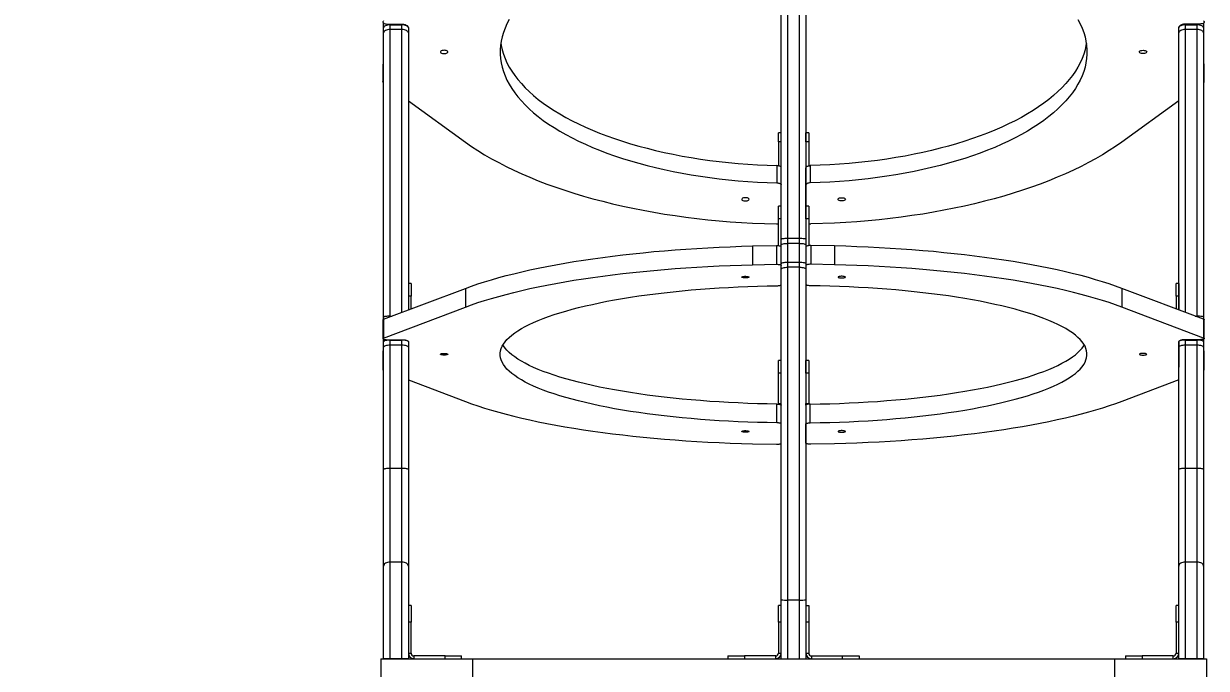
# Model space of a CAD drawing. Header units: millimetres. Extents: x -5113 to 4941, y -5860 to 4000.
# Drawn here: x 52 to 1341, y 920 to 1623 of the extents above; entities that cross this region are included whole.
import ezdxf

# ---------------------------------------------------------------- set-up
doc = ezdxf.new("R2010")
doc.units = ezdxf.units.MM
for name, color, linetype in [('DIKOM_ОБЪЕКТ', 7, 'Continuous'), ('DIKOM_РАЗМЕР_ЗОНА', 7, 'Continuous'), ('DIKOM_РАЗМЕР_ОБЪЕКТА', 7, 'Continuous')]:
    doc.layers.add(name, color=color, linetype=linetype)
doc.styles.add('style1', font='arial.ttf', dxfattribs={"width": 0.8})
doc.dimstyles.new('1-50', dxfattribs={"dimtxt": 300, "dimasz": 200, "dimexe": 100, "dimexo": 0, "dimgap": 100, "dimtad": 1, "dimtxsty": 'style1', "dimcen": 200, "dimclrd": 7, "dimclre": 7, "dimclrt": 7, "dimadec": 1, "dimazin": 2, "dimtfac": 1, "dimtmove": 0, "dimatfit": 2, "dimfxl": 0, "dimlwd": 25, "dimlwe": 18, "dimarcsym": 0})

# ---------------------------------------------------------------- blocks, each defined once
blk = doc.blocks.new('*D9')
at = {"layer": 'Defpoints', "color": 0, "transparency": 16777216}
for p in [(-4056.8, 2510.4), (891, 2510.4), (-196, -2600)]:
    blk.add_point(p, dxfattribs=at)
at = {"layer": 'DIKOM_РАЗМЕР_ОБЪЕКТА', "color": 7, "lineweight": 18, "transparency": 16777216}
for p, q in [((891, 2510.4), (-4156.8, 2510.4)), ((-196, -2600), (-4156.8, -2600))]:
    blk.add_line(p, q, dxfattribs=at)
at = {"layer": 'DIKOM_РАЗМЕР_ОБЪЕКТА', "color": 7, "lineweight": 25, "transparency": 16777216}
blk.add_line((-4056.8, -2400), (-4056.8, 2310.4), dxfattribs=at)
at = {"layer": 'DIKOM_РАЗМЕР_ОБЪЕКТА', "color": 7, "transparency": 16777216}
for points in [[(-4090.1, 2310.4), (-4023.4, 2310.4), (-4056.8, 2510.4)], [(-4090.1, -2400), (-4023.4, -2400), (-4056.8, -2600)]]:
    blk.add_solid(points, dxfattribs=at)
at = {"layer": 'DIKOM_РАЗМЕР_ОБЪЕКТА', "color": 7, "transparency": 16777216, "insert": (-4309.9, -44.8), "char_height": 300, "attachment_point": 5, "rotation": 90, "style": 'style1'}
blk.add_mtext('5100', dxfattribs=at)
blk = doc.blocks.new('*D12')
at = {"layer": 'Defpoints', "color": 0, "transparency": 16777216}
for p in [(-4663.5, 4000), (858, 4000), (-70.3, -4600)]:
    blk.add_point(p, dxfattribs=at)
at = {"layer": 'DIKOM_РАЗМЕР_ЗОНА', "color": 7, "lineweight": 18, "transparency": 16777216}
for p, q in [((858, 4000), (-4763.5, 4000)), ((-70.3, -4600), (-4763.5, -4600))]:
    blk.add_line(p, q, dxfattribs=at)
at = {"layer": 'DIKOM_РАЗМЕР_ЗОНА', "color": 7, "lineweight": 25, "transparency": 16777216}
blk.add_line((-4663.5, -4400), (-4663.5, 3800), dxfattribs=at)
at = {"layer": 'DIKOM_РАЗМЕР_ЗОНА', "color": 7, "transparency": 16777216}
for points in [[(-4696.8, 3800), (-4630.1, 3800), (-4663.5, 4000)], [(-4696.8, -4400), (-4630.1, -4400), (-4663.5, -4600)]]:
    blk.add_solid(points, dxfattribs=at)
at = {"layer": 'DIKOM_РАЗМЕР_ЗОНА', "color": 7, "transparency": 16777216, "insert": (-4916.6, -300), "char_height": 300, "attachment_point": 5, "rotation": 90, "style": 'style1'}
blk.add_mtext('8600', dxfattribs=at)

msp = doc.modelspace()

# ---------------------------------------------------------------- linework, layer by layer
at = {"layer": 'DIKOM_ОБЪЕКТ', "color": 7, "linetype": 'Continuous', "lineweight": 15}
for p, q in [((884.454, 1779.555), (884.454, 1389.292)), ((897.454, 1389.292), (897.454, 1779.555)), ((877.454, 1388.311), (877.454, 1775.842)), ((904.454, 1775.842), (904.454, 1388.311)), ((443.975, 1618.873), (443.975, 1623.968)), ((443.975, 1613.354), (443.975, 1618.873)), ((443.975, 1303.049), (443.975, 1613.354)), ((448.186, 1622.938), (462.975, 1622.938)), ((450.975, 1622.938), (450.975, 1622.003)), ((450.975, 1622.003), (450.975, 1616.929)), ((450.975, 1622.003), (463.975, 1622.003)), ((450.975, 1616.929), (450.975, 1304.19)), ((463.975, 1616.929), (450.975, 1616.929)), ((463.975, 1622.003), (463.975, 1622.91)), ((463.975, 1616.929), (463.975, 1622.003)), ((463.975, 1308.317), (463.975, 1616.929)), ((470.975, 1618.954), (470.975, 1619.362)), ((470.975, 1618.918), (470.975, 1618.873)), ((470.975, 1618.873), (470.975, 1613.354)), ((470.975, 1613.354), (470.975, 1310.968)), ((1310.934, 1618.873), (1310.934, 1619.401)), ((1310.934, 1565.699), (1310.934, 1619.362)), ((1310.934, 1613.354), (1310.934, 1618.873)), ((1310.934, 1310.967), (1310.934, 1613.354)), ((1317.934, 1622.91), (1317.934, 1622.003)), ((1317.934, 1622.003), (1317.934, 1616.929)), ((1317.934, 1622.003), (1330.934, 1622.003)), ((1330.934, 1616.929), (1317.934, 1616.929)), ((1317.934, 1616.929), (1317.934, 1308.317)), ((1333.722, 1622.938), (1318.934, 1622.938)), ((1330.934, 1622.003), (1330.934, 1622.938)), ((1330.934, 1616.929), (1330.934, 1622.003)), ((1330.934, 1304.19), (1330.934, 1616.929)), ((1337.934, 1623.969), (1337.934, 1618.873)), ((1337.934, 1618.873), (1337.934, 1613.354)), ((1337.934, 1613.354), (1337.934, 1303.049)), ((443.186, 1578.669), (443.186, 1559.886)), ((1338.723, 1559.886), (1338.723, 1578.669)), ((470.975, 1539.149), (533.232, 1494.114)), ((1310.934, 1539.15), (1248.676, 1494.114)), ((877.454, 1504.235), (874.454, 1504.235)), ((874.454, 1494.284), (874.454, 1504.235)), ((907.454, 1504.235), (904.454, 1504.235)), ((904.454, 1494.284), (904.454, 1504.235)), ((907.454, 1504.235), (907.454, 1494.284)), ((874.454, 1494.284), (874.454, 1468.267)), ((877.454, 1494.284), (874.454, 1494.284)), ((907.454, 1494.284), (904.454, 1494.284)), ((904.454, 1494.284), (904.454, 1466.218)), ((907.454, 1494.284), (907.454, 1468.267)), ((872.741, 1468.45), (872.741, 1449.667)), ((904.454, 1447.434), (904.454, 1466.218)), ((909.168, 1468.45), (909.168, 1449.667)), ((904.454, 1424.109), (904.454, 1447.434)), ((877.454, 1424.109), (874.454, 1424.109)), ((874.454, 1410.322), (874.454, 1424.109)), ((907.454, 1424.109), (904.454, 1424.109)), ((904.454, 1410.322), (904.454, 1424.109)), ((907.454, 1424.109), (907.454, 1410.322)), ((846.309, 1405.777), (872.231, 1404.9)), ((874.454, 1381.137), (874.454, 1410.322)), ((877.454, 1410.322), (874.454, 1410.322)), ((907.454, 1410.322), (904.454, 1410.322)), ((904.454, 1410.322), (904.454, 1380.065)), ((907.454, 1410.322), (907.454, 1381.137)), ((935.6, 1405.777), (909.677, 1404.9)), ((846.309, 1380.775), (872.231, 1381.234)), ((846.309, 1380.775), (846.309, 1360.358)), ((872.231, 1381.234), (872.231, 1360.817)), ((877.454, 1382.021), (877.454, 1388.311)), ((877.454, 1361.434), (877.454, 1382.021)), ((884.454, 1389.292), (884.454, 1383.66)), ((884.454, 1389.292), (897.454, 1389.292)), ((884.454, 1383.66), (884.454, 1363.072)), ((897.454, 1383.66), (884.454, 1383.66)), ((897.454, 1383.66), (897.454, 1389.292)), ((897.454, 1363.072), (897.454, 1383.66)), ((904.454, 1388.311), (904.454, 1382.021)), ((904.454, 1382.021), (904.454, 1361.434)), ((904.454, 1380.065), (904.454, 1359.648)), ((909.677, 1381.234), (909.677, 1360.817)), ((935.6, 1380.775), (909.677, 1381.234)), ((935.6, 1380.775), (935.6, 1360.358)), ((846.309, 1360.358), (872.231, 1360.817)), ((877.454, 1355.288), (877.454, 1361.434)), ((877.454, 994.744), (877.454, 1355.288)), ((884.454, 1363.072), (884.454, 1357.568)), ((884.454, 1363.072), (897.454, 1363.072)), ((884.454, 1357.568), (884.454, 994.483)), ((897.454, 1357.568), (884.454, 1357.568)), ((897.454, 1357.568), (897.454, 1363.072)), ((897.454, 994.483), (897.454, 1357.568)), ((904.454, 1361.434), (904.454, 1355.288)), ((904.454, 1359.648), (904.454, 1338.555)), ((904.454, 1355.288), (904.454, 994.744)), ((935.6, 1360.358), (909.677, 1360.817)), ((443.993, 1300.752), (533.232, 1334.539)), ((473.975, 1339.917), (470.975, 1339.917)), ((473.975, 1339.917), (473.975, 1326.13)), ((533.232, 1334.539), (533.232, 1314.122)), ((1248.676, 1334.539), (1248.676, 1314.122)), ((1337.915, 1300.752), (1248.676, 1334.539)), ((1310.934, 1339.917), (1307.934, 1339.917)), ((1307.934, 1326.13), (1307.934, 1339.917)), ((1310.934, 1339.917), (1310.934, 1326.13)), ((473.975, 1326.13), (470.975, 1326.13)), ((473.975, 1312.103), (473.975, 1326.13)), ((1310.934, 1326.13), (1307.934, 1326.13)), ((1307.934, 1326.13), (1307.934, 1312.103)), ((1310.934, 1326.13), (1310.934, 1310.968)), ((443.975, 1300.745), (443.975, 1303.049)), ((443.993, 1280.335), (533.232, 1314.122)), ((450.975, 1304.19), (450.975, 1303.395)), ((450.975, 1304.19), (453.075, 1304.19)), ((1337.915, 1280.335), (1248.676, 1314.122)), ((1328.833, 1304.19), (1330.934, 1304.19)), ((1330.934, 1303.395), (1330.934, 1304.19)), ((1337.934, 1303.049), (1337.934, 1300.745)), ((443.186, 1300.114), (443.186, 1279.697)), ((443.993, 1300.752), (443.993, 1280.335)), ((1337.915, 1300.752), (1337.915, 1280.335)), ((1338.723, 1279.697), (1338.723, 1300.114)), ((443.975, 1276.38), (443.975, 1279.066)), ((448.186, 1278.527), (462.975, 1278.527)), ((450.975, 1278.527), (450.975, 1278.019)), ((450.975, 1278.019), (450.975, 1272.443)), ((450.975, 1278.019), (463.975, 1278.019)), ((463.975, 1278.019), (463.975, 1278.513)), ((463.975, 1272.443), (463.975, 1278.019)), ((470.975, 1276.655), (470.975, 1276.442)), ((1310.934, 1276.38), (1310.934, 1276.676)), ((1310.934, 1276.655), (1310.934, 1248.568)), ((1317.934, 1278.513), (1317.934, 1278.019)), ((1317.934, 1278.019), (1317.934, 1272.443)), ((1317.934, 1278.019), (1330.934, 1278.019)), ((1333.722, 1278.527), (1318.934, 1278.527)), ((1330.934, 1278.019), (1330.934, 1278.527)), ((1330.934, 1272.443), (1330.934, 1278.019)), ((1337.934, 1279.067), (1337.934, 1276.38)), ((443.186, 1265.942), (443.186, 1245.526)), ((443.975, 1270.316), (443.975, 1276.38)), ((443.975, 1136.97), (443.975, 1270.316)), ((450.975, 1272.443), (450.975, 1138.051)), ((463.975, 1272.443), (450.975, 1272.443)), ((463.975, 1138.051), (463.975, 1272.443)), ((470.975, 1276.423), (470.975, 1276.38)), ((470.975, 1276.38), (470.975, 1270.316)), ((470.975, 1270.316), (470.975, 1136.97)), ((1310.934, 1270.316), (1310.934, 1276.38)), ((1310.934, 1136.97), (1310.934, 1270.316)), ((1317.934, 1272.443), (1317.934, 1138.051)), ((1330.934, 1272.443), (1317.934, 1272.443)), ((1330.934, 1138.051), (1330.934, 1272.443)), ((1337.934, 1276.38), (1337.934, 1270.316)), ((1337.934, 1270.316), (1337.934, 1136.97)), ((1338.723, 1245.526), (1338.723, 1265.942)), ((877.454, 1255.725), (874.454, 1255.725)), ((874.454, 1241.938), (874.454, 1255.725)), ((907.454, 1255.725), (904.454, 1255.725)), ((904.454, 1241.938), (904.454, 1255.725)), ((907.454, 1255.725), (907.454, 1241.938)), ((874.454, 1208.882), (874.454, 1241.938)), ((877.454, 1241.938), (874.454, 1241.938)), ((907.454, 1241.938), (904.454, 1241.938)), ((904.454, 1241.938), (904.454, 1208.882)), ((907.454, 1241.938), (907.454, 1208.882)), ((470.975, 1234.672), (533.232, 1211.101)), ((1310.934, 1234.672), (1248.676, 1211.101)), ((872.741, 1187.837), (872.741, 1208.253)), ((874.454, 1208.882), (877.454, 1208.882)), ((904.454, 1208.882), (907.454, 1208.882)), ((904.454, 1207.085), (904.454, 1208.882)), ((904.454, 1207.085), (904.454, 1186.668)), ((909.168, 1187.837), (909.168, 1208.253)), ((904.454, 1165.575), (904.454, 1186.668)), ((846.309, 1164.865), (872.231, 1164.406)), ((935.6, 1164.865), (909.677, 1164.406)), ((443.975, 1031.444), (443.975, 1136.97)), ((450.975, 1138.051), (450.975, 1035.901)), ((463.975, 1138.051), (450.975, 1138.051)), ((463.975, 1035.901), (463.975, 1138.051)), ((470.975, 1136.97), (470.975, 1031.444)), ((1310.934, 1031.444), (1310.934, 1136.97)), ((1317.934, 1138.051), (1317.934, 1035.901)), ((1330.934, 1138.051), (1317.934, 1138.051)), ((1330.934, 1035.901), (1330.934, 1138.051)), ((1337.934, 1136.97), (1337.934, 1031.444)), ((450.975, 1035.901), (450.975, 930.409)), ((463.975, 1035.901), (450.975, 1035.901)), ((463.975, 930.409), (463.975, 1035.901)), ((1317.934, 1035.901), (1317.934, 930.409)), ((1330.934, 1035.901), (1317.934, 1035.901)), ((1330.934, 930.409), (1330.934, 1035.901)), ((443.975, 930.409), (443.975, 1031.444)), ((470.975, 1031.444), (470.975, 930.409)), ((1310.934, 930.409), (1310.934, 1031.444)), ((1337.934, 1031.444), (1337.934, 930.409)), ((877.454, 930.409), (877.454, 994.744)), ((884.454, 994.483), (884.454, 930.409)), ((897.454, 994.483), (884.454, 994.483)), ((897.454, 930.409), (897.454, 994.483)), ((904.454, 994.744), (904.454, 930.409)), ((473.975, 988.409), (470.975, 988.409)), ((473.975, 988.409), (473.975, 970.409)), ((877.454, 988.409), (874.455, 988.409)), ((874.455, 970.409), (874.455, 988.409)), ((904.454, 988.409), (907.454, 988.409)), ((907.454, 988.409), (907.454, 970.409)), ((1310.934, 988.409), (1307.934, 988.409)), ((1307.934, 970.409), (1307.934, 988.409)), ((473.975, 970.409), (470.975, 970.409)), ((473.975, 936.409), (473.975, 970.409)), ((874.455, 970.409), (874.455, 936.409)), ((877.454, 970.409), (874.455, 970.409)), ((907.454, 970.409), (904.454, 970.409)), ((907.454, 970.409), (907.454, 936.409)), ((1310.934, 970.409), (1307.934, 970.409)), ((1307.934, 970.409), (1307.934, 936.409)), ((440.954, 930.409), (440.954, 909.409)), ((440.954, 930.409), (540.954, 930.409)), ((450.975, 930.409), (443.975, 930.409)), ((463.975, 930.409), (450.975, 930.409)), ((470.975, 930.409), (463.975, 930.409)), ((470.975, 936.409), (473.975, 936.409)), ((476.975, 933.409), (476.975, 930.409)), ((510.975, 933.409), (476.975, 933.409)), ((510.975, 930.409), (510.975, 933.409)), ((510.975, 933.409), (528.975, 933.409)), ((528.975, 930.409), (528.975, 933.409)), ((540.954, 930.409), (540.954, 909.409)), ((540.954, 930.409), (1240.954, 930.409)), ((819.455, 933.409), (819.455, 930.409)), ((819.455, 933.409), (837.455, 933.409)), ((837.455, 933.409), (837.455, 930.409)), ((871.455, 933.409), (837.455, 933.409)), ((871.455, 930.409), (871.455, 933.409)), ((874.455, 936.409), (877.454, 936.409)), ((904.454, 936.409), (907.454, 936.409)), ((910.454, 933.409), (910.454, 930.409)), ((910.454, 933.409), (944.454, 933.409)), ((944.454, 933.409), (962.454, 933.409)), ((944.454, 930.409), (944.454, 933.409)), ((962.454, 933.409), (962.454, 930.409)), ((1240.954, 930.409), (1240.954, 909.409)), ((1240.954, 930.409), (1340.954, 930.409)), ((1252.934, 933.409), (1252.934, 930.409)), ((1252.934, 933.409), (1270.934, 933.409)), ((1270.934, 933.409), (1270.934, 930.409)), ((1304.934, 933.409), (1270.934, 933.409)), ((1304.934, 930.409), (1304.934, 933.409)), ((1307.934, 936.409), (1310.934, 936.409)), ((1317.934, 930.409), (1310.934, 930.409)), ((1330.934, 930.409), (1317.934, 930.409)), ((1337.934, 930.409), (1330.934, 930.409)), ((1340.954, 930.409), (1340.954, 909.409))]:
    msp.add_line(p, q, dxfattribs=at)
at = {"layer": 'DIKOM_ОБЪЕКТ', "color": 7, "linetype": 'Continuous', "lineweight": 15, "flags": 128}
for points in [[(443.993, 1626.393), (443.421, 1625.852), (443.189, 1625.262), (443.316, 1624.667), (443.791, 1624.108), (444.581, 1623.625), (445.629, 1623.253), (446.86, 1623.018), (448.186, 1622.938)], [(580.978, 1627.86), (578.522, 1623.229), (576.412, 1618.564), (574.65, 1613.87), (573.238, 1609.152), (572.178, 1604.416), (571.47, 1599.667), (571.116, 1594.91), (571.116, 1590.15), (571.47, 1585.393), (572.178, 1580.644), (573.238, 1575.908), (574.65, 1571.19), (576.412, 1566.496), (578.522, 1561.831), (580.978, 1557.2), (583.777, 1552.608), (586.917, 1548.06), (590.392, 1543.561), (594.2, 1539.116), (598.337, 1534.731), (602.797, 1530.409), (607.577, 1526.156), (612.67, 1521.977), (618.071, 1517.875), (623.774, 1513.857), (629.773, 1509.925), (636.061, 1506.085), (642.631, 1502.34), (649.476, 1498.695), (656.588, 1495.154), (663.96, 1491.72), (671.583, 1488.399), (679.448, 1485.192), (687.548, 1482.104), (695.873, 1479.138), (704.414, 1476.298), (713.162, 1473.586), (722.106, 1471.006), (731.237, 1468.561), (740.545, 1466.252), (750.02, 1464.083), (759.65, 1462.057), (769.427, 1460.174), (779.337, 1458.439), (789.371, 1456.851), (799.518, 1455.414), (809.766, 1454.128), (820.104, 1452.995), (830.521, 1452.017), (841.004, 1451.194), (851.543, 1450.528), (862.126, 1450.018), (872.741, 1449.667)], [(1200.93, 1627.86), (1203.386, 1623.229), (1205.496, 1618.564), (1207.258, 1613.87), (1208.67, 1609.152), (1209.731, 1604.416), (1210.438, 1599.667), (1210.792, 1594.91), (1210.792, 1590.15), (1210.438, 1585.393), (1209.731, 1580.644), (1208.67, 1575.908), (1207.258, 1571.19), (1205.496, 1566.496), (1203.386, 1561.831), (1200.93, 1557.2), (1198.131, 1552.608), (1194.992, 1548.06), (1191.516, 1543.561), (1187.708, 1539.116), (1183.571, 1534.731), (1179.111, 1530.409), (1174.332, 1526.156), (1169.238, 1521.977), (1163.837, 1517.875), (1158.134, 1513.857), (1152.135, 1509.925), (1145.847, 1506.085), (1139.277, 1502.34), (1132.433, 1498.695), (1125.32, 1495.154), (1117.949, 1491.72), (1110.326, 1488.399), (1102.46, 1485.192), (1094.36, 1482.104), (1086.035, 1479.138), (1077.494, 1476.298), (1068.747, 1473.586), (1059.802, 1471.006), (1050.671, 1468.561), (1041.363, 1466.252), (1031.889, 1464.083), (1022.258, 1462.057), (1012.482, 1460.174), (1002.571, 1458.439), (992.537, 1456.851), (982.39, 1455.414), (972.142, 1454.128), (961.804, 1452.995), (951.388, 1452.017), (940.904, 1451.194), (930.365, 1450.528), (919.782, 1450.018), (909.168, 1449.667)], [(1337.915, 1626.393), (1338.488, 1625.852), (1338.719, 1625.262), (1338.592, 1624.667), (1338.117, 1624.108), (1337.327, 1623.625), (1336.279, 1623.253), (1335.048, 1623.018), (1333.722, 1622.938)], [(450.975, 1622.003), (449.61, 1621.943), (448.296, 1621.765), (447.086, 1621.476), (446.025, 1621.086), (445.155, 1620.612), (444.508, 1620.071), (444.11, 1619.484), (443.975, 1618.873)], [(450.975, 1616.929), (449.61, 1616.86), (448.296, 1616.657), (447.086, 1616.326), (446.025, 1615.882), (445.155, 1615.34), (444.508, 1614.722), (444.11, 1614.052), (443.975, 1613.354)], [(462.975, 1622.938), (464.535, 1622.87), (466.036, 1622.666), (467.419, 1622.336), (468.631, 1621.891), (469.626, 1621.349), (470.366, 1620.731), (470.821, 1620.06), (470.975, 1619.362)], [(470.975, 1618.873), (470.841, 1619.484), (470.442, 1620.071), (469.795, 1620.612), (468.925, 1621.086), (467.864, 1621.476), (466.654, 1621.765), (465.341, 1621.943), (463.975, 1622.003)], [(470.975, 1613.354), (470.841, 1614.052), (470.442, 1614.722), (469.795, 1615.34), (468.925, 1615.882), (467.864, 1616.326), (466.654, 1616.657), (465.341, 1616.86), (463.975, 1616.929)], [(1318.934, 1622.938), (1317.373, 1622.87), (1315.872, 1622.666), (1314.489, 1622.336), (1313.277, 1621.891), (1312.282, 1621.349), (1311.543, 1620.731), (1311.087, 1620.06), (1310.934, 1619.362)], [(1317.934, 1622.003), (1316.569, 1621.943), (1315.255, 1621.765), (1314.045, 1621.476), (1312.984, 1621.086), (1312.114, 1620.612), (1311.467, 1620.071), (1311.069, 1619.484), (1310.934, 1618.873)], [(1317.934, 1616.929), (1316.569, 1616.86), (1315.255, 1616.657), (1314.045, 1616.326), (1312.984, 1615.882), (1312.114, 1615.34), (1311.467, 1614.722), (1311.069, 1614.052), (1310.934, 1613.354)], [(1337.934, 1618.873), (1337.8, 1619.484), (1337.401, 1620.071), (1336.754, 1620.612), (1335.884, 1621.086), (1334.823, 1621.476), (1333.613, 1621.765), (1332.3, 1621.943), (1330.934, 1622.003)], [(1337.934, 1613.354), (1337.8, 1614.052), (1337.401, 1614.722), (1336.754, 1615.34), (1335.884, 1615.882), (1334.823, 1616.326), (1333.613, 1616.657), (1332.3, 1616.86), (1330.934, 1616.929)], [(571.762, 1601.922), (572.178, 1599.427), (573.238, 1594.691), (574.65, 1589.974), (576.412, 1585.28), (578.522, 1580.614), (580.978, 1575.983), (583.777, 1571.391), (586.917, 1566.843), (590.392, 1562.344), (594.2, 1557.9), (598.337, 1553.514), (602.797, 1549.192), (607.577, 1544.94), (612.67, 1540.76), (618.071, 1536.659), (623.774, 1532.64), (629.773, 1528.708), (636.061, 1524.868), (642.631, 1521.123), (649.476, 1517.478), (656.588, 1513.937), (663.96, 1510.504), (671.583, 1507.182), (679.448, 1503.975), (687.548, 1500.887), (695.873, 1497.922), (704.414, 1495.081), (713.162, 1492.37), (722.106, 1489.79), (731.237, 1487.344), (740.545, 1485.035), (750.02, 1482.867), (759.65, 1480.84), (769.427, 1478.958), (779.337, 1477.222), (789.371, 1475.634), (799.518, 1474.197), (809.766, 1472.911), (820.104, 1471.778), (830.521, 1470.8), (841.004, 1469.977), (851.543, 1469.311), (862.126, 1468.802), (872.741, 1468.45)], [(1210.146, 1601.922), (1209.731, 1599.427), (1208.67, 1594.691), (1207.258, 1589.974), (1205.496, 1585.28), (1203.386, 1580.614), (1200.93, 1575.983), (1198.131, 1571.391), (1194.992, 1566.843), (1191.516, 1562.344), (1187.708, 1557.9), (1183.571, 1553.514), (1179.111, 1549.192), (1174.332, 1544.94), (1169.238, 1540.76), (1163.837, 1536.659), (1158.134, 1532.64), (1152.135, 1528.708), (1145.847, 1524.868), (1139.277, 1521.123), (1132.433, 1517.478), (1125.32, 1513.937), (1117.949, 1510.504), (1110.326, 1507.182), (1102.46, 1503.975), (1094.36, 1500.887), (1086.035, 1497.922), (1077.494, 1495.081), (1068.747, 1492.37), (1059.802, 1489.79), (1050.671, 1487.344), (1041.363, 1485.035), (1031.889, 1482.867), (1022.258, 1480.84), (1012.482, 1478.958), (1002.571, 1477.222), (992.537, 1475.634), (982.39, 1474.197), (972.142, 1472.911), (961.804, 1471.778), (951.388, 1470.8), (940.904, 1469.977), (930.365, 1469.311), (919.782, 1468.802), (909.168, 1468.45)], [(509.975, 1594.319), (508.796, 1594.239), (507.721, 1594.008), (506.847, 1593.645), (506.251, 1593.184), (505.986, 1592.664), (506.075, 1592.132), (506.511, 1591.636), (507.254, 1591.219), (508.239, 1590.919), (509.379, 1590.761), (510.571, 1590.761), (511.71, 1590.919), (512.695, 1591.219), (513.439, 1591.636), (513.874, 1592.132), (513.963, 1592.664), (513.698, 1593.184), (513.102, 1593.645), (512.228, 1594.008), (511.154, 1594.239), (509.975, 1594.319)], [(1271.934, 1594.319), (1273.113, 1594.239), (1274.187, 1594.008), (1275.061, 1593.645), (1275.657, 1593.184), (1275.922, 1592.664), (1275.833, 1592.132), (1275.398, 1591.636), (1274.654, 1591.219), (1273.669, 1590.919), (1272.53, 1590.761), (1271.338, 1590.761), (1270.198, 1590.919), (1269.213, 1591.219), (1268.47, 1591.636), (1268.034, 1592.132), (1267.945, 1592.664), (1268.21, 1593.184), (1268.806, 1593.645), (1269.68, 1594.008), (1270.755, 1594.239), (1271.934, 1594.319)], [(443.993, 1558.668), (443.421, 1559.208), (443.189, 1559.798), (443.316, 1560.393), (443.791, 1560.953), (443.975, 1561.092)], [(1337.915, 1558.668), (1338.488, 1559.208), (1338.719, 1559.798), (1338.592, 1560.393), (1338.117, 1560.953), (1337.934, 1561.091)], [(533.232, 1494.114), (539.888, 1489.456), (546.846, 1484.887), (554.1, 1480.411), (561.644, 1476.032), (569.472, 1471.754), (577.576, 1467.58), (585.95, 1463.514), (594.588, 1459.559), (603.48, 1455.719), (612.62, 1451.998), (622, 1448.397), (631.611, 1444.921), (641.446, 1441.573), (651.497, 1438.354), (661.753, 1435.269), (672.208, 1432.319), (682.851, 1429.507), (693.673, 1426.836), (704.666, 1424.308), (715.82, 1421.925), (727.125, 1419.689), (738.571, 1417.602), (750.15, 1415.666), (761.85, 1413.882), (773.662, 1412.253), (785.576, 1410.778), (797.581, 1409.461), (809.667, 1408.301), (821.824, 1407.3), (834.041, 1406.458), (846.309, 1405.777)], [(1248.676, 1494.114), (1242.02, 1489.456), (1235.063, 1484.887), (1227.808, 1480.411), (1220.264, 1476.032), (1212.437, 1471.754), (1204.332, 1467.58), (1195.958, 1463.514), (1187.321, 1459.559), (1178.428, 1455.719), (1169.288, 1451.998), (1159.909, 1448.397), (1150.297, 1444.921), (1140.462, 1441.573), (1130.412, 1438.354), (1120.155, 1435.269), (1109.701, 1432.319), (1099.058, 1429.507), (1088.235, 1426.836), (1077.242, 1424.308), (1066.089, 1421.925), (1054.784, 1419.689), (1043.337, 1417.602), (1031.759, 1415.666), (1020.058, 1413.882), (1008.246, 1412.253), (996.333, 1410.778), (984.328, 1409.461), (972.241, 1408.301), (960.084, 1407.3), (947.867, 1406.458), (935.6, 1405.777)], [(877.454, 1466.218), (877.365, 1466.638), (877.101, 1467.044), (876.67, 1467.42), (876.09, 1467.753), (875.379, 1468.031), (874.564, 1468.245), (873.674, 1468.386), (872.741, 1468.45)], [(904.454, 1466.218), (904.543, 1466.638), (904.808, 1467.044), (905.238, 1467.42), (905.819, 1467.753), (906.529, 1468.031), (907.344, 1468.245), (908.234, 1468.386), (909.168, 1468.45)], [(872.741, 1449.667), (873.674, 1449.603), (874.564, 1449.462), (875.379, 1449.248), (876.09, 1448.97), (876.67, 1448.636), (877.101, 1448.26), (877.365, 1447.855), (877.454, 1447.434)], [(909.168, 1449.667), (908.234, 1449.603), (907.344, 1449.462), (906.529, 1449.248), (905.819, 1448.97), (905.238, 1448.636), (904.808, 1448.26), (904.543, 1447.855), (904.454, 1447.434)], [(838.454, 1433.463), (837.275, 1433.383), (836.201, 1433.152), (835.327, 1432.789), (834.731, 1432.328), (834.465, 1431.808), (834.554, 1431.276), (834.99, 1430.78), (835.733, 1430.363), (836.719, 1430.062), (837.858, 1429.905), (839.05, 1429.905), (840.19, 1430.062), (841.175, 1430.363), (841.918, 1430.78), (842.354, 1431.276), (842.443, 1431.808), (842.178, 1432.328), (841.581, 1432.789), (840.707, 1433.152), (839.633, 1433.383), (838.454, 1433.463)], [(943.454, 1433.463), (944.633, 1433.383), (945.707, 1433.152), (946.581, 1432.789), (947.178, 1432.328), (947.443, 1431.808), (947.354, 1431.276), (946.918, 1430.78), (946.175, 1430.363), (945.19, 1430.062), (944.05, 1429.905), (942.858, 1429.905), (941.719, 1430.062), (940.733, 1430.363), (939.99, 1430.78), (939.554, 1431.276), (939.465, 1431.808), (939.731, 1432.328), (940.327, 1432.789), (941.201, 1433.152), (942.275, 1433.383), (943.454, 1433.463)], [(533.232, 1334.539), (539.888, 1336.977), (546.846, 1339.369), (554.1, 1341.711), (561.644, 1344.003), (569.472, 1346.243), (577.576, 1348.427), (585.95, 1350.555), (594.588, 1352.625), (603.48, 1354.635), (612.62, 1356.583), (622, 1358.468), (631.611, 1360.287), (641.446, 1362.04), (651.497, 1363.724), (661.753, 1365.339), (672.208, 1366.883), (682.851, 1368.354), (693.673, 1369.752), (704.666, 1371.076), (715.82, 1372.323), (727.125, 1373.493), (738.571, 1374.586), (750.15, 1375.599), (761.85, 1376.533), (773.662, 1377.386), (785.576, 1378.157), (797.581, 1378.847), (809.667, 1379.454), (821.824, 1379.978), (834.041, 1380.418), (846.309, 1380.775)], [(872.231, 1381.234), (873.237, 1381.22), (874.212, 1381.16), (875.115, 1381.055), (875.91, 1380.91), (876.565, 1380.731), (877.052, 1380.524), (877.353, 1380.299), (877.454, 1380.065)], [(877.454, 1388.311), (877.588, 1388.502), (877.987, 1388.686), (878.633, 1388.856), (879.504, 1389.005), (880.565, 1389.127), (881.775, 1389.217), (883.088, 1389.273), (884.454, 1389.292)], [(877.454, 1382.021), (877.588, 1382.341), (877.987, 1382.648), (878.633, 1382.932), (879.504, 1383.18), (880.565, 1383.384), (881.775, 1383.535), (883.088, 1383.628), (884.454, 1383.66)], [(897.454, 1389.292), (898.819, 1389.273), (900.132, 1389.217), (901.343, 1389.127), (902.403, 1389.005), (903.274, 1388.856), (903.921, 1388.686), (904.319, 1388.502), (904.454, 1388.311)], [(897.454, 1383.66), (898.819, 1383.628), (900.132, 1383.535), (901.343, 1383.384), (902.403, 1383.18), (903.274, 1382.932), (903.921, 1382.648), (904.319, 1382.341), (904.454, 1382.021)], [(909.677, 1381.234), (908.671, 1381.22), (907.696, 1381.16), (906.793, 1381.055), (905.998, 1380.91), (905.344, 1380.731), (904.856, 1380.524), (904.556, 1380.299), (904.454, 1380.065)], [(1248.676, 1334.539), (1242.02, 1336.977), (1235.063, 1339.369), (1227.808, 1341.711), (1220.264, 1344.003), (1212.437, 1346.243), (1204.332, 1348.427), (1195.958, 1350.555), (1187.321, 1352.625), (1178.428, 1354.635), (1169.288, 1356.583), (1159.909, 1358.468), (1150.297, 1360.287), (1140.462, 1362.04), (1130.412, 1363.724), (1120.155, 1365.339), (1109.701, 1366.883), (1099.058, 1368.354), (1088.235, 1369.752), (1077.242, 1371.076), (1066.089, 1372.323), (1054.784, 1373.493), (1043.337, 1374.586), (1031.759, 1375.599), (1020.058, 1376.533), (1008.246, 1377.386), (996.333, 1378.157), (984.328, 1378.847), (972.241, 1379.454), (960.084, 1379.978), (947.867, 1380.418), (935.6, 1380.775)], [(533.232, 1314.122), (539.888, 1316.561), (546.846, 1318.952), (554.1, 1321.295), (561.644, 1323.587), (569.472, 1325.826), (577.576, 1328.011), (585.95, 1330.139), (594.588, 1332.209), (603.48, 1334.218), (612.62, 1336.166), (622, 1338.051), (631.611, 1339.87), (641.446, 1341.623), (651.497, 1343.307), (661.753, 1344.922), (672.208, 1346.466), (682.851, 1347.938), (693.673, 1349.336), (704.666, 1350.659), (715.82, 1351.906), (727.125, 1353.077), (738.571, 1354.169), (750.15, 1355.182), (761.85, 1356.116), (773.662, 1356.969), (785.576, 1357.741), (797.581, 1358.43), (809.667, 1359.037), (821.824, 1359.561), (834.041, 1360.002), (846.309, 1360.358)], [(872.231, 1360.817), (873.237, 1360.804), (874.212, 1360.743), (875.115, 1360.639), (875.91, 1360.494), (876.565, 1360.314), (877.052, 1360.108), (877.353, 1359.883), (877.454, 1359.648)], [(877.454, 1361.434), (877.588, 1361.753), (877.987, 1362.061), (878.633, 1362.344), (879.504, 1362.592), (880.565, 1362.796), (881.775, 1362.947), (883.088, 1363.041), (884.454, 1363.072)], [(877.454, 1355.288), (877.588, 1355.732), (877.987, 1356.16), (878.633, 1356.555), (879.504, 1356.9), (880.565, 1357.184), (881.775, 1357.395), (883.088, 1357.524), (884.454, 1357.568)], [(897.454, 1363.072), (898.819, 1363.041), (900.132, 1362.947), (901.343, 1362.796), (902.403, 1362.592), (903.274, 1362.344), (903.921, 1362.061), (904.319, 1361.753), (904.454, 1361.434)], [(897.454, 1357.568), (898.819, 1357.524), (900.132, 1357.395), (901.343, 1357.184), (902.403, 1356.9), (903.274, 1356.555), (903.921, 1356.16), (904.319, 1355.732), (904.454, 1355.288)], [(909.677, 1360.817), (908.671, 1360.804), (907.696, 1360.743), (906.793, 1360.639), (905.998, 1360.494), (905.344, 1360.314), (904.856, 1360.108), (904.556, 1359.883), (904.454, 1359.648)], [(1248.676, 1314.122), (1242.02, 1316.561), (1235.063, 1318.952), (1227.808, 1321.295), (1220.264, 1323.587), (1212.437, 1325.826), (1204.332, 1328.011), (1195.958, 1330.139), (1187.321, 1332.209), (1178.428, 1334.218), (1169.288, 1336.166), (1159.909, 1338.051), (1150.297, 1339.87), (1140.462, 1341.623), (1130.412, 1343.307), (1120.155, 1344.922), (1109.701, 1346.466), (1099.058, 1347.938), (1088.235, 1349.336), (1077.242, 1350.659), (1066.089, 1351.906), (1054.784, 1353.077), (1043.337, 1354.169), (1031.759, 1355.182), (1020.058, 1356.116), (1008.246, 1356.969), (996.333, 1357.741), (984.328, 1358.43), (972.241, 1359.037), (960.084, 1359.561), (947.867, 1360.002), (935.6, 1360.358)], [(838.454, 1345.867), (837.275, 1345.909), (836.201, 1346.03), (835.327, 1346.22), (834.731, 1346.462), (834.465, 1346.734), (834.554, 1347.012), (834.99, 1347.272), (835.733, 1347.49), (836.719, 1347.647), (837.858, 1347.73), (839.05, 1347.73), (840.19, 1347.647), (841.175, 1347.49), (841.918, 1347.272), (842.354, 1347.012), (842.443, 1346.734), (842.178, 1346.462), (841.581, 1346.22), (840.707, 1346.03), (839.633, 1345.909), (838.454, 1345.867)], [(943.454, 1345.867), (944.633, 1345.909), (945.707, 1346.03), (946.581, 1346.22), (947.178, 1346.462), (947.443, 1346.734), (947.354, 1347.012), (946.918, 1347.272), (946.175, 1347.49), (945.19, 1347.647), (944.05, 1347.73), (942.858, 1347.73), (941.719, 1347.647), (940.733, 1347.49), (939.99, 1347.272), (939.554, 1347.012), (939.465, 1346.734), (939.731, 1346.462), (940.327, 1346.22), (941.201, 1346.03), (942.275, 1345.909), (943.454, 1345.867)], [(872.741, 1187.837), (862.126, 1188.021), (851.543, 1188.287), (841.004, 1188.636), (830.521, 1189.067), (820.104, 1189.579), (809.766, 1190.172), (799.518, 1190.844), (789.371, 1191.597), (779.337, 1192.428), (769.427, 1193.336), (759.65, 1194.322), (750.02, 1195.382), (740.545, 1196.518), (731.237, 1197.726), (722.106, 1199.006), (713.162, 1200.356), (704.414, 1201.775), (695.873, 1203.262), (687.548, 1204.814), (679.448, 1206.431), (671.583, 1208.109), (663.96, 1209.848), (656.588, 1211.645), (649.476, 1213.498), (642.631, 1215.406), (636.061, 1217.366), (629.773, 1219.376), (623.774, 1221.434), (618.071, 1223.537), (612.67, 1225.684), (607.577, 1227.871), (602.797, 1230.097), (598.337, 1232.359), (594.2, 1234.655), (590.392, 1236.981), (586.917, 1239.336), (583.777, 1241.716), (580.978, 1244.12), (578.522, 1246.544), (576.412, 1248.985), (574.65, 1251.442), (573.238, 1253.911), (572.178, 1256.39), (571.47, 1258.876), (571.116, 1261.366), (571.116, 1263.857), (571.47, 1266.347), (572.178, 1268.833), (573.238, 1271.312), (574.65, 1273.781), (576.412, 1276.238), (578.522, 1278.679), (580.978, 1281.103), (583.777, 1283.507), (586.917, 1285.887), (590.392, 1288.242), (594.2, 1290.568), (598.337, 1292.864), (602.797, 1295.126), (607.577, 1297.352), (612.67, 1299.539), (618.071, 1301.686), (623.774, 1303.789), (629.773, 1305.847), (636.061, 1307.857), (642.631, 1309.817), (649.476, 1311.725), (656.588, 1313.578), (663.96, 1315.375), (671.583, 1317.114), (679.448, 1318.792), (687.548, 1320.409), (695.873, 1321.961), (704.414, 1323.447), (713.162, 1324.867), (722.106, 1326.217), (731.237, 1327.497), (740.545, 1328.705), (750.02, 1329.841), (759.65, 1330.901), (769.427, 1331.887), (779.337, 1332.795), (789.371, 1333.626), (799.518, 1334.378), (809.766, 1335.051), (820.104, 1335.644), (830.521, 1336.156), (841.004, 1336.587), (851.543, 1336.936), (862.126, 1337.202), (872.741, 1337.386)], [(872.741, 1337.386), (873.674, 1337.42), (874.564, 1337.494), (875.379, 1337.606), (876.09, 1337.751), (876.67, 1337.926), (877.101, 1338.122), (877.365, 1338.335), (877.454, 1338.555)], [(909.168, 1337.386), (908.234, 1337.42), (907.344, 1337.494), (906.529, 1337.606), (905.819, 1337.751), (905.238, 1337.926), (904.808, 1338.122), (904.543, 1338.335), (904.454, 1338.555)], [(909.168, 1187.837), (919.782, 1188.021), (930.365, 1188.287), (940.904, 1188.636), (951.388, 1189.067), (961.804, 1189.579), (972.142, 1190.172), (982.39, 1190.844), (992.537, 1191.597), (1002.571, 1192.428), (1012.482, 1193.336), (1022.258, 1194.322), (1031.889, 1195.382), (1041.363, 1196.518), (1050.671, 1197.726), (1059.802, 1199.006), (1068.747, 1200.356), (1077.494, 1201.775), (1086.035, 1203.262), (1094.36, 1204.814), (1102.46, 1206.431), (1110.326, 1208.109), (1117.949, 1209.848), (1125.32, 1211.645), (1132.433, 1213.498), (1139.277, 1215.406), (1145.847, 1217.366), (1152.135, 1219.376), (1158.134, 1221.434), (1163.837, 1223.537), (1169.238, 1225.684), (1174.332, 1227.871), (1179.111, 1230.097), (1183.571, 1232.359), (1187.708, 1234.655), (1191.516, 1236.981), (1194.992, 1239.336), (1198.131, 1241.716), (1200.93, 1244.12), (1203.386, 1246.544), (1205.496, 1248.985), (1207.258, 1251.442), (1208.67, 1253.911), (1209.731, 1256.39), (1210.438, 1258.876), (1210.792, 1261.366), (1210.792, 1263.857), (1210.438, 1266.347), (1209.731, 1268.833), (1208.67, 1271.312), (1207.258, 1273.781), (1205.496, 1276.238), (1203.386, 1278.679), (1200.93, 1281.103), (1198.131, 1283.507), (1194.992, 1285.887), (1191.516, 1288.242), (1187.708, 1290.568), (1183.571, 1292.864), (1179.111, 1295.126), (1174.332, 1297.352), (1169.238, 1299.539), (1163.837, 1301.686), (1158.134, 1303.789), (1152.135, 1305.847), (1145.847, 1307.857), (1139.277, 1309.817), (1132.433, 1311.725), (1125.32, 1313.578), (1117.949, 1315.375), (1110.326, 1317.114), (1102.46, 1318.792), (1094.36, 1320.409), (1086.035, 1321.961), (1077.494, 1323.447), (1068.747, 1324.867), (1059.802, 1326.217), (1050.671, 1327.497), (1041.363, 1328.705), (1031.889, 1329.841), (1022.258, 1330.901), (1012.482, 1331.887), (1002.571, 1332.795), (992.537, 1333.626), (982.39, 1334.378), (972.142, 1335.051), (961.804, 1335.644), (951.388, 1336.156), (940.904, 1336.587), (930.365, 1336.936), (919.782, 1337.202), (909.168, 1337.386)], [(450.975, 1304.19), (449.61, 1304.169), (448.296, 1304.104), (447.086, 1303.998), (446.025, 1303.856), (445.155, 1303.683), (444.508, 1303.486), (444.11, 1303.271), (443.975, 1303.049)], [(1337.934, 1303.049), (1337.8, 1303.271), (1337.401, 1303.486), (1336.754, 1303.683), (1335.884, 1303.856), (1334.823, 1303.998), (1333.613, 1304.104), (1332.3, 1304.169), (1330.934, 1304.19)], [(443.993, 1300.752), (443.421, 1300.469), (443.189, 1300.16), (443.186, 1300.114)], [(1337.915, 1300.752), (1338.488, 1300.469), (1338.719, 1300.16), (1338.723, 1300.114)], [(443.993, 1280.335), (443.421, 1280.052), (443.189, 1279.744), (443.316, 1279.432), (443.791, 1279.139), (444.581, 1278.886), (445.629, 1278.692), (446.86, 1278.569), (448.186, 1278.527)], [(450.975, 1278.019), (449.61, 1277.987), (448.296, 1277.894), (447.086, 1277.743), (446.025, 1277.539), (445.155, 1277.291), (444.508, 1277.007), (444.11, 1276.7), (443.975, 1276.38)], [(462.975, 1278.527), (464.535, 1278.491), (466.036, 1278.385), (467.419, 1278.212), (468.631, 1277.979), (469.626, 1277.695), (470.366, 1277.372), (470.821, 1277.02), (470.975, 1276.655)], [(470.975, 1276.38), (470.841, 1276.7), (470.442, 1277.007), (469.795, 1277.291), (468.925, 1277.539), (467.864, 1277.743), (466.654, 1277.894), (465.341, 1277.987), (463.975, 1278.019)], [(1318.934, 1278.527), (1317.373, 1278.491), (1315.872, 1278.385), (1314.489, 1278.212), (1313.277, 1277.979), (1312.282, 1277.695), (1311.543, 1277.372), (1311.087, 1277.02), (1310.934, 1276.655)], [(1317.934, 1278.019), (1316.569, 1277.987), (1315.255, 1277.894), (1314.045, 1277.743), (1312.984, 1277.539), (1312.114, 1277.291), (1311.467, 1277.007), (1311.069, 1276.7), (1310.934, 1276.38)], [(1337.934, 1276.38), (1337.8, 1276.7), (1337.401, 1277.007), (1336.754, 1277.291), (1335.884, 1277.539), (1334.823, 1277.743), (1333.613, 1277.894), (1332.3, 1277.987), (1330.934, 1278.019)], [(1337.915, 1280.335), (1338.488, 1280.052), (1338.719, 1279.744), (1338.592, 1279.432), (1338.117, 1279.139), (1337.327, 1278.886), (1336.279, 1278.692), (1335.048, 1278.569), (1333.722, 1278.527)], [(450.975, 1272.443), (449.61, 1272.402), (448.296, 1272.281), (447.086, 1272.084), (446.025, 1271.82), (445.155, 1271.498), (444.508, 1271.13), (444.11, 1270.731), (443.975, 1270.316)], [(470.975, 1270.316), (470.841, 1270.731), (470.442, 1271.13), (469.795, 1271.498), (468.925, 1271.82), (467.864, 1272.084), (466.654, 1272.281), (465.341, 1272.402), (463.975, 1272.443)], [(872.741, 1208.253), (862.126, 1208.437), (851.543, 1208.704), (841.004, 1209.053), (830.521, 1209.483), (820.104, 1209.995), (809.766, 1210.588), (799.518, 1211.261), (789.371, 1212.014), (779.337, 1212.845), (769.427, 1213.753), (759.65, 1214.738), (750.02, 1215.799), (740.545, 1216.934), (731.237, 1218.142), (722.106, 1219.423), (713.162, 1220.773), (704.414, 1222.192), (695.873, 1223.679), (687.548, 1225.231), (679.448, 1226.847), (671.583, 1228.526), (663.96, 1230.264), (656.588, 1232.061), (649.476, 1233.915), (642.631, 1235.822), (636.061, 1237.783), (629.773, 1239.793), (623.774, 1241.85), (618.071, 1243.954), (612.67, 1246.1), (607.577, 1248.288), (602.797, 1250.514), (598.337, 1252.776), (594.2, 1255.071), (590.392, 1257.398), (586.917, 1259.752), (583.777, 1262.133), (580.978, 1264.536), (578.522, 1266.96), (576.412, 1269.402), (574.65, 1271.859), (574.058, 1272.82)], [(909.168, 1208.253), (919.782, 1208.437), (930.365, 1208.704), (940.904, 1209.053), (951.388, 1209.483), (961.804, 1209.995), (972.142, 1210.588), (982.39, 1211.261), (992.537, 1212.014), (1002.571, 1212.845), (1012.482, 1213.753), (1022.258, 1214.738), (1031.889, 1215.799), (1041.363, 1216.934), (1050.671, 1218.142), (1059.802, 1219.423), (1068.747, 1220.773), (1077.494, 1222.192), (1086.035, 1223.679), (1094.36, 1225.231), (1102.46, 1226.847), (1110.326, 1228.526), (1117.949, 1230.264), (1125.32, 1232.061), (1132.433, 1233.915), (1139.277, 1235.822), (1145.847, 1237.783), (1152.135, 1239.793), (1158.134, 1241.85), (1163.837, 1243.954), (1169.238, 1246.1), (1174.332, 1248.288), (1179.111, 1250.514), (1183.571, 1252.776), (1187.708, 1255.071), (1191.516, 1257.398), (1194.992, 1259.752), (1198.131, 1262.133), (1200.93, 1264.536), (1203.386, 1266.96), (1205.496, 1269.402), (1207.258, 1271.859), (1207.85, 1272.82)], [(1317.934, 1272.443), (1316.569, 1272.402), (1315.255, 1272.281), (1314.045, 1272.084), (1312.984, 1271.82), (1312.114, 1271.498), (1311.467, 1271.13), (1311.069, 1270.731), (1310.934, 1270.316)], [(1337.934, 1270.316), (1337.8, 1270.731), (1337.401, 1271.13), (1336.754, 1271.498), (1335.884, 1271.82), (1334.823, 1272.084), (1333.613, 1272.281), (1332.3, 1272.402), (1330.934, 1272.443)], [(509.975, 1261.675), (508.796, 1261.717), (507.721, 1261.838), (506.847, 1262.028), (506.251, 1262.269), (505.986, 1262.542), (506.075, 1262.82), (506.511, 1263.08), (507.254, 1263.298), (508.239, 1263.455), (509.379, 1263.537), (510.571, 1263.537), (511.71, 1263.455), (512.695, 1263.298), (513.439, 1263.08), (513.874, 1262.82), (513.963, 1262.542), (513.698, 1262.269), (513.102, 1262.028), (512.228, 1261.838), (511.154, 1261.717), (509.975, 1261.675)], [(1271.934, 1261.675), (1273.113, 1261.717), (1274.187, 1261.838), (1275.061, 1262.028), (1275.657, 1262.269), (1275.922, 1262.542), (1275.833, 1262.82), (1275.398, 1263.08), (1274.654, 1263.298), (1273.669, 1263.455), (1272.53, 1263.537), (1271.338, 1263.537), (1270.198, 1263.455), (1269.213, 1263.298), (1268.47, 1263.08), (1268.034, 1262.82), (1267.945, 1262.542), (1268.21, 1262.269), (1268.806, 1262.028), (1269.68, 1261.838), (1270.755, 1261.717), (1271.934, 1261.675)], [(443.993, 1244.888), (443.421, 1245.171), (443.189, 1245.479), (443.316, 1245.791), (443.791, 1246.084), (443.975, 1246.157)], [(1337.915, 1244.888), (1338.488, 1245.171), (1338.719, 1245.479), (1338.592, 1245.791), (1338.117, 1246.084), (1337.934, 1246.156)], [(533.232, 1211.101), (539.888, 1208.662), (546.846, 1206.271), (554.1, 1203.928), (561.644, 1201.636), (569.472, 1199.397), (577.576, 1197.212), (585.95, 1195.084), (594.588, 1193.014), (603.48, 1191.005), (612.62, 1189.057), (622, 1187.172), (631.611, 1185.353), (641.446, 1183.6), (651.497, 1181.916), (661.753, 1180.301), (672.208, 1178.757), (682.851, 1177.285), (693.673, 1175.887), (704.666, 1174.564), (715.82, 1173.317), (727.125, 1172.146), (738.571, 1171.054), (750.15, 1170.041), (761.85, 1169.107), (773.662, 1168.254), (785.576, 1167.482), (797.581, 1166.793), (809.667, 1166.186), (821.824, 1165.662), (834.041, 1165.221), (846.309, 1164.865)], [(872.741, 1208.253), (873.674, 1208.22), (874.564, 1208.146), (875.379, 1208.034), (876.09, 1207.888), (876.67, 1207.714), (877.101, 1207.517), (877.365, 1207.305), (877.454, 1207.085)], [(874.362, 1208.167), (874.397, 1208.313), (874.454, 1208.882)], [(877.259, 1207.408), (877.339, 1207.744), (877.454, 1208.882)], [(904.454, 1208.882), (904.569, 1207.744), (904.649, 1207.408)], [(909.168, 1208.253), (908.234, 1208.22), (907.344, 1208.146), (906.529, 1208.034), (905.819, 1207.888), (905.238, 1207.714), (904.808, 1207.517), (904.543, 1207.305), (904.454, 1207.085)], [(907.454, 1208.882), (907.512, 1208.313), (907.546, 1208.167)], [(1248.676, 1211.101), (1242.02, 1208.662), (1235.063, 1206.271), (1227.808, 1203.928), (1220.264, 1201.636), (1212.437, 1199.397), (1204.332, 1197.212), (1195.958, 1195.084), (1187.321, 1193.014), (1178.428, 1191.005), (1169.288, 1189.057), (1159.909, 1187.172), (1150.297, 1185.353), (1140.462, 1183.6), (1130.412, 1181.916), (1120.155, 1180.301), (1109.701, 1178.757), (1099.058, 1177.285), (1088.235, 1175.887), (1077.242, 1174.564), (1066.089, 1173.317), (1054.784, 1172.146), (1043.337, 1171.054), (1031.759, 1170.041), (1020.058, 1169.107), (1008.246, 1168.254), (996.333, 1167.482), (984.328, 1166.793), (972.241, 1166.186), (960.084, 1165.662), (947.867, 1165.221), (935.6, 1164.865)], [(877.454, 1186.668), (877.365, 1186.888), (877.101, 1187.101), (876.67, 1187.297), (876.09, 1187.472), (875.379, 1187.617), (874.564, 1187.729), (873.674, 1187.803), (872.741, 1187.837)], [(904.454, 1186.668), (904.543, 1186.888), (904.808, 1187.101), (905.238, 1187.297), (905.819, 1187.472), (906.529, 1187.617), (907.344, 1187.729), (908.234, 1187.803), (909.168, 1187.837)], [(838.454, 1177.483), (837.275, 1177.525), (836.201, 1177.646), (835.327, 1177.836), (834.731, 1178.077), (834.465, 1178.349), (834.554, 1178.628), (834.99, 1178.887), (835.733, 1179.106), (836.719, 1179.263), (837.858, 1179.345), (839.05, 1179.345), (840.19, 1179.263), (841.175, 1179.106), (841.918, 1178.887), (842.354, 1178.628), (842.443, 1178.349), (842.178, 1178.077), (841.581, 1177.836), (840.707, 1177.646), (839.633, 1177.525), (838.454, 1177.483)], [(943.454, 1177.483), (944.633, 1177.525), (945.707, 1177.646), (946.581, 1177.836), (947.178, 1178.077), (947.443, 1178.349), (947.354, 1178.628), (946.918, 1178.887), (946.175, 1179.106), (945.19, 1179.263), (944.05, 1179.345), (942.858, 1179.345), (941.719, 1179.263), (940.733, 1179.106), (939.99, 1178.887), (939.554, 1178.628), (939.465, 1178.349), (939.731, 1178.077), (940.327, 1177.836), (941.201, 1177.646), (942.275, 1177.525), (943.454, 1177.483)], [(872.231, 1164.406), (873.237, 1164.419), (874.212, 1164.479), (875.115, 1164.584), (875.91, 1164.729), (876.565, 1164.909), (877.052, 1165.115), (877.353, 1165.34), (877.454, 1165.575)], [(909.677, 1164.406), (908.671, 1164.419), (907.696, 1164.479), (906.793, 1164.584), (905.998, 1164.729), (905.344, 1164.909), (904.856, 1165.115), (904.556, 1165.34), (904.454, 1165.575)], [(450.975, 1138.051), (449.61, 1138.03), (448.296, 1137.969), (447.086, 1137.869), (446.025, 1137.734), (445.155, 1137.57), (444.508, 1137.384), (444.11, 1137.181), (443.975, 1136.97)], [(470.975, 1136.97), (470.841, 1137.181), (470.442, 1137.384), (469.795, 1137.57), (468.925, 1137.734), (467.864, 1137.869), (466.654, 1137.969), (465.341, 1138.03), (463.975, 1138.051)], [(1317.934, 1138.051), (1316.569, 1138.03), (1315.255, 1137.969), (1314.045, 1137.869), (1312.984, 1137.734), (1312.114, 1137.57), (1311.467, 1137.384), (1311.069, 1137.181), (1310.934, 1136.97)], [(1337.934, 1136.97), (1337.8, 1137.181), (1337.401, 1137.384), (1336.754, 1137.57), (1335.884, 1137.734), (1334.823, 1137.869), (1333.613, 1137.969), (1332.3, 1138.03), (1330.934, 1138.051)], [(450.975, 1035.901), (449.61, 1035.816), (448.296, 1035.562), (447.086, 1035.15), (446.025, 1034.596), (445.155, 1033.92), (444.508, 1033.15), (444.11, 1032.313), (443.975, 1031.444)], [(470.975, 1031.444), (470.841, 1032.313), (470.442, 1033.15), (469.795, 1033.92), (468.925, 1034.596), (467.864, 1035.15), (466.654, 1035.562), (465.341, 1035.816), (463.975, 1035.901)], [(1317.934, 1035.901), (1316.569, 1035.816), (1315.255, 1035.562), (1314.045, 1035.15), (1312.984, 1034.596), (1312.114, 1033.92), (1311.467, 1033.15), (1311.069, 1032.313), (1310.934, 1031.444)], [(1337.934, 1031.444), (1337.8, 1032.313), (1337.401, 1033.15), (1336.754, 1033.92), (1335.884, 1034.596), (1334.823, 1035.15), (1333.613, 1035.562), (1332.3, 1035.816), (1330.934, 1035.901)]]:
    msp.add_lwpolyline(points, dxfattribs=at)
at = {"layer": 'DIKOM_ОБЪЕКТ', "color": 7, "linetype": 'Continuous', "lineweight": 15}
for centre, radius, start, end in [((444.827, 1578.456), 1.655, 120.968714, 172.604558), ((1337.082, 1578.457), 1.654, 7.387277, 59.00516), ((872.48, 1415.39), 10.492, 268.639873, 280.84439), ((909.428, 1415.39), 10.492, 259.155689, 271.360063), ((444.217, 1265.461), 1.138, 102.266162, 155.011246), ((1337.692, 1265.462), 1.137, 24.980136, 77.704472), ((882.706, 1041.596), 47.145, 263.603684, 272.124549), ((899.201, 1041.596), 47.145, 267.875446, 276.396321), ((476.975, 936.409), 6, 180, 270), ((476.975, 936.409), 3, 180, 270), ((871.455, 936.409), 3, 270, 0), ((871.455, 936.409), 6, 270, 0), ((910.454, 936.409), 6, 180, 270), ((910.454, 936.409), 3, 180, 270), ((1304.934, 936.409), 3, 270, 0), ((1304.934, 936.409), 6, 270, 0)]:
    msp.add_arc(centre, radius, start, end, dxfattribs=at)

# ---------------------------------------------------------------- dimensions: what is measured, and where the dimension line sits
at = {"layer": 'DIKOM_РАЗМЕР_ЗОНА'}
dim = msp.add_linear_dim(base=(-4663.459, 3999.965), p1=(-70.337, -4600.035), p2=(857.969, 3999.965), angle=90, dimstyle='1-50', dxfattribs=at)
dim.commit()
dim.dimension.update_dxf_attribs({"geometry": '*D12', "text_midpoint": (-4663.459, -300.035), "dimtype": 160})
at = {"layer": 'DIKOM_РАЗМЕР_ОБЪЕКТА'}
dim = msp.add_linear_dim(base=(-4056.751, 2510.419), p1=(-196.046, -2600.035), p2=(890.954, 2510.419), angle=90, text='5100', dimstyle='1-50', dxfattribs=at)
dim.commit()
dim.dimension.update_dxf_attribs({"geometry": '*D9', "text_midpoint": (-4056.751, -44.808), "dimtype": 160})

doc.saveas('drawing.dxf')
